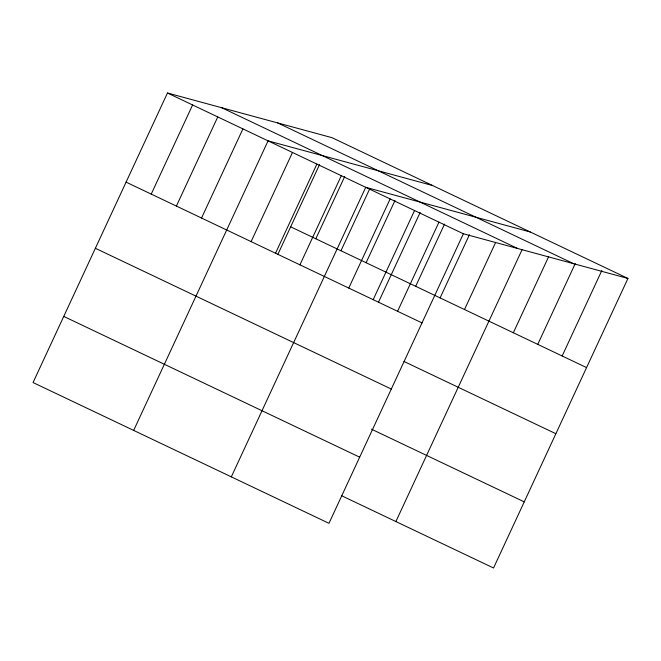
<?xml version="1.0" encoding="UTF-8"?>
<svg xmlns="http://www.w3.org/2000/svg" width="661" height="661" viewBox="0 0 661 661"><rect width="100%" height="100%" fill="white"/><g stroke="black" fill="none" stroke-linecap="round" stroke-linejoin="round"><path stroke-width="0.99" d="M627.95 278.446L332.029 137.686L167.456 93.003L33.05 382.554L328.971 523.314L463.378 233.763L627.95 278.446L493.544 567.997L341.638 495.742M151.229 194.103L192.607 104.967M176.388 206.067L217.758 116.931M201.539 218.031L242.918 128.895M133.662 430.41L268.069 140.859L432.641 185.543M251.106 241.612L292.484 152.476M275.521 253.229L316.892 164.085M277.86 254.378L319.527 164.614M299.929 264.838L341.307 175.702M315.809 238.786L344.687 176.578M231.317 476.862L365.723 187.311L530.296 231.994M340.96 250.759L369.838 188.542M348.76 288.064L390.139 198.928M366.111 262.723L394.989 200.506M373.168 299.681L414.546 210.537M378.472 302.242L420.14 212.47M397.583 311.29L438.962 222.154M415.678 286.296L444.556 224.087M440.094 297.913L469.401 234.771M464.509 309.522L495.535 242.67M395.889 521.546L522.107 249.635M513.333 332.747L548.68 256.608M537.748 344.364L575.244 263.582M562.156 355.973L601.816 270.547M277.719 122.938L573.641 263.706M221.766 107.751L517.687 248.511M167.456 93.003L463.378 233.763M290.65 226.822L586.571 367.59M126.077 182.139L421.999 322.899M403.97 361.468L555.876 433.723M95.382 248.28L391.295 389.04M371.432 429.171L524.247 501.864M63.745 316.412L359.667 457.181"/></g></svg>
